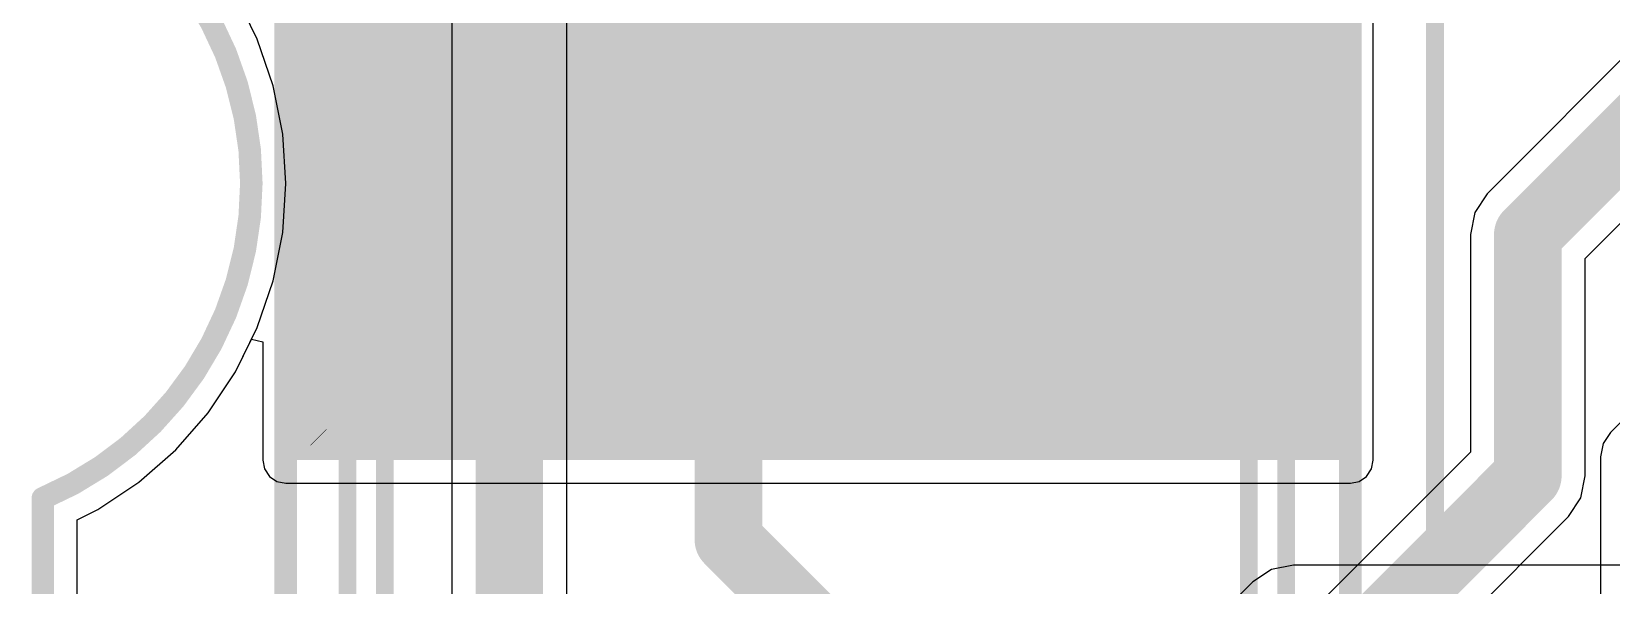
# Model space of a CAD drawing. Header units: millimetres. Extents: x 84.4 to 173.9, y 144 to 177.
# Drawn here: x 84.41 to 102.21, y 155.98 to 162.21 of the extents above; entities that cross this region are included whole.
import ezdxf

# ---------------------------------------------------------------- set-up
doc = ezdxf.new("R2010")
doc.units = ezdxf.units.MM
for name, color, linetype in [('BottomLayer', 5, 'Continuous'), ('KeepOutLayer', 6, 'Continuous'), ('TopLayer', 1, 'Continuous'), ('TopOverlay', 2, 'Continuous'), ('TopPaste', 8, 'Continuous'), ('TopSolder', 216, 'Continuous')]:
    doc.layers.add(name, color=color, linetype=linetype)

# ---------------------------------------------------------------- blocks, each defined once
blk = doc.blocks.new('TO263_3')
at = {"layer": 'TopLayer'}
blk.add_solid([(-5.568, 1.016), (6.432, 1.016), (-5.568, 9.65), (6.432, 9.65)], dxfattribs=at)
at = {"layer": 'TopOverlay'}
for points, const_width in [([(-5.568, -8.35), (-5.568, 9.65)], 0.254), ([(6.432, -8.35), (6.432, 9.65)], 0.254), ([(-4.873, -1.753), (-4.873, 6.926)], 0.2), ([(5.71, -1.753), (5.71, 6.926)], 0.2), ([(-4.45, -1.329), (-4.45, 6.502)], 0.2), ([(5.287, -1.329), (5.287, 6.502)], 0.2)]:
    blk.add_lwpolyline(points, dxfattribs=dict(at, const_width=const_width))
at = {"layer": 'TopSolder', "const_width": 0.254}
for points in [[(6.096, 1.27), (6.096, 8.255)], [(-5.202, 1.275), (-5.202, 6.926)], [(-5.202, 1.275), (-5.197, 1.27)], [(-5.197, 1.27), (5.461, 1.27)], [(5.461, 1.27), (6.096, 1.27)]]:
    blk.add_lwpolyline(points, dxfattribs=at)
at = {"layer": 'TopSolder', "const_width": 0.127}
for points in [[(-5.265, 1.275, 1), (-5.138, 1.275, 1)], [(-5.265, 1.275, 1), (-5.138, 1.275, 1)], [(-5.26, 1.27, 1), (-5.133, 1.27, 1)], [(-5.26, 1.27, 1), (-5.133, 1.27, 1)], [(5.397, 1.27, 1), (5.524, 1.27, 1)], [(5.397, 1.27, 1), (5.524, 1.27, 1)], [(6.032, 1.27, 1), (6.16, 1.27, 1)], [(6.032, 1.27, 1), (6.16, 1.27, 1)]]:
    blk.add_lwpolyline(points, format="xyb", close=True, dxfattribs=at)
at = {"layer": 'TopSolder'}
blk.add_solid([(-5.136, 1.396), (5.99, 1.396), (-5.136, 8.559), (5.99, 8.559)], dxfattribs=at)
blk = doc.blocks.new('L_SMD_M_12_10_20')
at = {"layer": 'TopLayer'}
for points in [[(-2.7, 3.4), (2.7, 3.4), (-2.7, 6.4), (2.7, 6.4)], [(-2.7, -6.4), (2.7, -6.4), (-2.7, -3.4), (2.7, -3.4)]]:
    blk.add_solid(points, dxfattribs=at)
at = {"layer": 'TopOverlay', "const_width": 0.2}
for points in [[(-6, 6), (-2.9, 6)], [(-6, -6), (-6, 6)], [(2.9, 6), (6, 6)], [(6, -6), (6, 6)], [(-6, -6), (-2.8, -6)], [(2.9, -6), (6, -6)]]:
    blk.add_lwpolyline(points, dxfattribs=at)
at = {"layer": 'TopOverlay', "const_width": 0.1}
for points in [[(-6.05, 6, 1), (-5.95, 6, 1)], [(-6.05, 6, 1), (-5.95, 6, 1)], [(-2.95, 6, 1), (-2.85, 6, 1)], [(2.85, 6, 1), (2.95, 6, 1)], [(5.95, 6, 1), (6.05, 6, 1)], [(5.95, 6, 1), (6.05, 6, 1)], [(-6.05, -6, 1), (-5.95, -6, 1)], [(-6.05, -6, 1), (-5.95, -6, 1)], [(-2.85, -6, 1), (-2.75, -6, 1)], [(2.85, -6, 1), (2.95, -6, 1)], [(5.95, -6, 1), (6.05, -6, 1)], [(5.95, -6, 1), (6.05, -6, 1)]]:
    blk.add_lwpolyline(points, format="xyb", close=True, dxfattribs=at)
at = {"layer": 'TopPaste'}
for points in [[(-2.7, 3.4), (2.7, 3.4), (-2.7, 6.4), (2.7, 6.4)], [(-2.7, -6.4), (2.7, -6.4), (-2.7, -3.4), (2.7, -3.4)]]:
    blk.add_solid(points, dxfattribs=at)
at = {"layer": 'TopSolder'}
for points in [[(-2.802, 3.298), (2.802, 3.298), (-2.802, 6.502), (2.802, 6.502)], [(-2.802, -6.502), (2.802, -6.502), (-2.802, -3.298), (2.802, -3.298)]]:
    blk.add_solid(points, dxfattribs=at)

msp = doc.modelspace()

# ---------------------------------------------------------------- linework, layer by layer
at = {"layer": 'BottomLayer'}
for p, q in [((90.439, 152.666), (90.439, 163.258)), ((89.144, 162.99), (89.144, 152.666)), ((86.951, 162.129), (86.706, 162.626)), ((87.13, 161.604), (86.951, 162.129)), ((87.238, 161.06), (87.13, 161.604)), ((87.274, 160.506), (87.238, 161.06)), ((87.238, 159.953), (87.274, 160.506)), ((87.13, 159.409), (87.238, 159.953)), ((86.951, 158.884), (87.13, 159.409)), ((86.706, 158.386), (86.951, 158.884)), ((86.398, 157.925), (86.706, 158.386)), ((86.032, 157.508), (86.398, 157.925)), ((85.615, 157.143), (86.032, 157.508)), ((85.154, 156.834), (85.615, 157.143)), ((84.922, 156.72), (85.154, 156.834)), ((84.922, 149.079), (84.922, 156.72)), ((98.631, 156.209), (98.383, 156.16)), ((106.251, 156.209), (98.631, 156.209)), ((98.173, 156.02), (94.463, 152.309)), ((98.383, 156.16), (98.173, 156.02))]:
    msp.add_line(p, q, dxfattribs=at)
at = {"layer": 'BottomLayer', "const_width": 0.762}
for points in [[(92.262, 156.496), (92.262, 168.319)], [(89.792, 152.666), (89.792, 163.258)], [(92.262, 156.496), (93.246, 155.511)]]:
    msp.add_lwpolyline(points, dxfattribs=at)
at = {"layer": 'BottomLayer', "const_width": 0.381}
msp.add_lwpolyline([(92.071, 156.496, 1), (92.452, 156.496, 1)], format="xyb", close=True, dxfattribs=at)
msp.add_lwpolyline([(92.071, 156.496, 1), (92.452, 156.496, 1)], format="xyb", close=True, dxfattribs=at)
at = {"layer": 'KeepOutLayer', "const_width": 0.254}
msp.add_lwpolyline([(84.534, 164.052, -0.662761), (84.534, 156.961)], format="xyb", dxfattribs=at)
msp.add_lwpolyline([(84.534, 148.705), (84.534, 156.961)], dxfattribs=at)
at = {"layer": 'KeepOutLayer', "const_width": 0.127}
msp.add_lwpolyline([(84.47, 156.961, 1), (84.597, 156.961, 1)], format="xyb", close=True, dxfattribs=at)
msp.add_lwpolyline([(84.47, 156.961, 1), (84.597, 156.961, 1)], format="xyb", close=True, dxfattribs=at)
at = {"layer": 'TopLayer'}
for p, q in [((99.531, 157.391), (99.531, 166.025)), ((102.593, 162.166), (100.815, 160.388)), ((101.92, 159.662), (103.319, 161.061)), ((100.815, 160.388), (100.674, 160.178)), ((100.674, 160.178), (100.625, 159.931)), ((100.625, 159.931), (100.625, 157.481)), ((101.92, 157.213), (101.92, 159.662)), ((104.033, 159.532), (102.204, 157.703)), ((86.706, 158.386), (86.886, 158.751)), ((86.886, 158.751), (87.013, 158.721)), ((87.013, 158.721), (87.013, 157.391)), ((86.398, 157.925), (86.706, 158.386)), ((86.032, 157.508), (86.398, 157.925)), ((102.204, 157.703), (102.12, 157.577)), ((85.615, 157.143), (86.032, 157.508)), ((100.625, 157.481), (98.998, 155.854)), ((102.12, 157.577), (102.091, 157.429)), ((102.091, 157.429), (102.091, 153.276)), ((87.013, 157.391), (87.032, 157.292)), ((87.032, 157.292), (87.088, 157.207)), ((99.455, 157.207), (99.511, 157.292)), ((99.511, 157.292), (99.531, 157.391)), ((85.154, 156.834), (85.615, 157.143)), ((87.088, 157.207), (87.173, 157.151)), ((87.173, 157.151), (87.272, 157.132)), ((87.272, 157.132), (99.272, 157.132)), ((99.272, 157.132), (99.371, 157.151)), ((99.371, 157.151), (99.455, 157.207)), ((101.871, 156.965), (101.92, 157.213)), ((101.73, 156.755), (101.871, 156.965)), ((84.922, 156.72), (85.154, 156.834)), ((84.922, 149.079), (84.922, 156.72)), ((99.724, 154.748), (101.73, 156.755))]:
    msp.add_line(p, q, dxfattribs=at)
at = {"layer": 'TopLayer', "const_width": 0.762}
for points in [[(101.273, 159.931), (103.051, 161.709)], [(101.273, 157.213), (101.273, 159.931)], [(99.266, 155.206), (101.273, 157.213)]]:
    msp.add_lwpolyline(points, dxfattribs=at)
at = {"layer": 'TopLayer', "const_width": 0.381}
for points in [[(101.082, 159.931, 1), (101.463, 159.931, 1)], [(101.082, 159.931, 1), (101.463, 159.931, 1)], [(101.082, 157.213, 1), (101.463, 157.213, 1)], [(101.082, 157.213, 1), (101.463, 157.213, 1)]]:
    msp.add_lwpolyline(points, format="xyb", close=True, dxfattribs=at)

# ---------------------------------------------------------------- block references
at = {"rotation": 360}
for name, p in [('L_SMD_M_12_10_20', (106.226, 160.506)), ('TO263_3', (92.84, 156.375))]:
    msp.add_blockref(name, p, dxfattribs=at)

doc.saveas('drawing.dxf')
